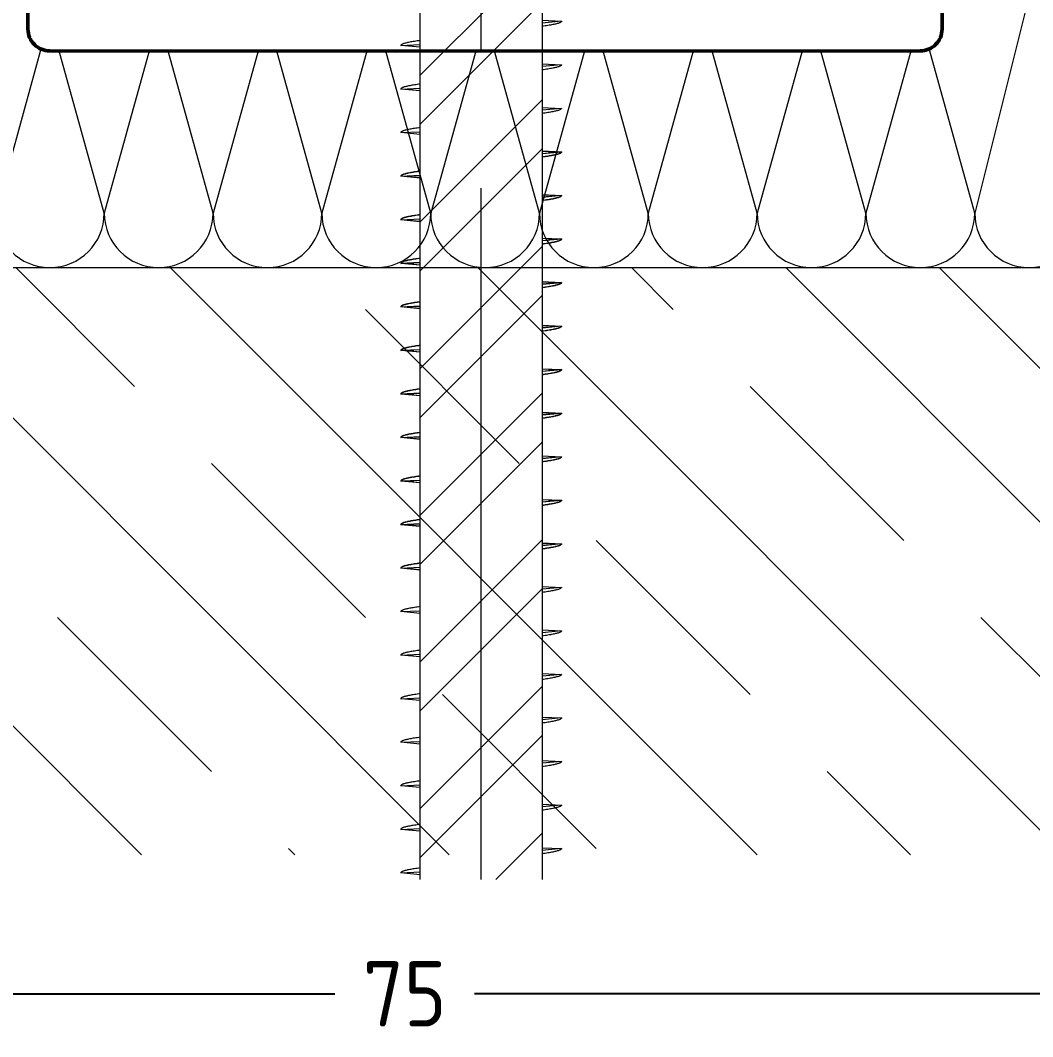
# Model space of a CAD drawing. Header units: millimetres. Extents: x -1598 to 10110, y -2803 to 662.
# Drawn here: x 2685.92 to 2732.44, y 34.88 to 81.55 of the extents above; entities that cross this region are included whole.
import ezdxf

# ---------------------------------------------------------------- set-up
doc = ezdxf.new("R2010")
doc.units = ezdxf.units.MM
doc.header["$PDMODE"] = 3
doc.header["$PDSIZE"] = -2
doc.linetypes.add('CENTER', pattern=[50.8, 31.75, -6.35, 6.35, -6.35])
for name, color, linetype, lineweight in [('AM_5', 3, 'Continuous', 25), ('AM_C', 50, 'Continuous', 50), ('CONT2', 2, 'Continuous', 0), ('Cont3', 70, 'Continuous', 18)]:
    doc.layers.add(name, color=color, linetype=linetype, lineweight=lineweight)
doc.styles.add('HBS_DIMTEXTSTYLE', font='isocp.shx')
doc.dimstyles.new('Konstruktionsschnitt 1-1$0', dxfattribs={"dimscale": 0, "dimtxt": 3, "dimasz": 1.5, "dimexe": 1.5, "dimexo": 1.5, "dimgap": 1.5, "dimtad": 0, "dimdsep": 46, "dimtxsty": 'HBS_DIMTEXTSTYLE', "dimblk": 'PUNKT', "dimcen": 0, "dimclrd": 3, "dimclre": 3, "dimclrt": 2, "dimadec": 1, "dimazin": 2, "dimtfac": 0.7, "dimtofl": 0, "dimtmove": 0, "dimatfit": 3, "dimfxl": 1, "dimtolj": 1, "dimtzin": 0, "dimarcsym": 0})

# ---------------------------------------------------------------- blocks, each defined once
blk = doc.blocks.new('Würth AMO T2 75x212')
h = blk.add_hatch()
h.set_pattern_fill('ANSI32', color=256, scale=0.5)
h.set_pattern_definition([(45, (-350.1254, -267.85), (-3.367596, 3.367596), []), (45, (-347.8804, -267.85), (-3.367596, 3.367596), [])])
edge = h.paths.add_edge_path()
edge.add_line((-2.805, -157.905), (2.795, -157.905))
edge.add_line((2.795, -157.905), (2.795, -3))
edge.add_line((2.795, -3), (3.8, -3))
edge.add_line((3.8, -3), (3.85, -2.95))
edge.add_line((3.85, -2.95), (3.85, 0))
edge.add_line((3.85, 0), (3.3, 0))
edge.add_line((3.3, 0), (3.25, -0.05))
edge.add_line((3.25, -0.05), (3.25, -0.1))
edge.add_line((3.25, -0.1), (2.884, -0.1))
edge.add_line((2.884, -0.1), (2.884, -2.5))
edge.add_line((2.884, -2.5), (2.25, -2.5))
edge.add_line((2.25, -2.5), (1.25, -3.5))
edge.add_arc((0.75, -3.5), 0.5, 270, 360, ccw=False)
edge.add_line((0.75, -4), (0, -4))
edge.add_line((0, -4), (-0.75, -4))
edge.add_arc((-0.75, -3.5), 0.5, 180, 270, ccw=False)
edge.add_line((-1.25, -3.5), (-2.25, -2.5))
edge.add_line((-2.25, -2.5), (-2.884, -2.5))
edge.add_line((-2.884, -2.5), (-2.884, -0.1))
edge.add_line((-2.884, -0.1), (-3.25, -0.1))
edge.add_line((-3.25, -0.1), (-3.25, -0.05))
edge.add_line((-3.25, -0.05), (-3.3, 0))
edge.add_line((-3.3, 0), (-3.85, 0))
edge.add_line((-3.85, 0), (-3.85, -2.95))
edge.add_line((-3.85, -2.95), (-3.8, -3))
edge.add_line((-3.8, -3), (-2.805, -3))
edge.add_line((-2.805, -3), (-2.805, -157.905))
at = {"linetype": 'CENTER'}
blk.add_line((0, -157.905), (0, 3.219), dxfattribs=at)
for p, q in [((-2.805, -119.434), (-2.805, -117.559)), ((2.795, -118.445), (3.688, -118.487)), ((3.688, -118.487), (2.795, -118.57)), ((2.795, -118.57), (2.795, -120.445)), ((-3.698, -119.601), (-2.805, -119.559)), ((-2.805, -119.684), (-3.698, -119.601)), ((-2.805, -121.434), (-2.805, -119.559)), ((2.795, -120.445), (3.688, -120.487)), ((3.688, -120.487), (2.795, -120.57)), ((2.795, -120.57), (2.795, -122.445)), ((-3.698, -121.601), (-2.805, -121.559)), ((-2.805, -121.684), (-3.698, -121.601)), ((-2.805, -123.433), (-2.805, -121.559)), ((2.795, -122.445), (3.688, -122.487)), ((3.688, -122.487), (2.795, -122.569)), ((2.795, -122.569), (2.795, -124.444)), ((-3.698, -123.601), (-2.805, -123.559)), ((-2.805, -123.684), (-3.698, -123.601)), ((-2.805, -125.433), (-2.805, -123.559)), ((-2.805, -125.441), (-2.805, -123.567)), ((-2.805, -125.446), (-2.805, -123.571)), ((2.795, -123.261), (2.795, -124.457)), ((2.795, -124.444), (3.688, -124.486)), ((2.795, -124.453), (3.688, -124.495)), ((3.688, -124.486), (2.795, -124.569)), ((3.688, -124.495), (2.795, -124.577)), ((2.795, -124.569), (2.795, -126.444)), ((2.795, -124.577), (2.795, -126.452)), ((-3.698, -125.6), (-2.805, -125.558)), ((-3.698, -125.609), (-2.805, -125.567)), ((-2.805, -125.683), (-3.698, -125.6)), ((-2.805, -125.692), (-3.698, -125.609)), ((-2.805, -127.433), (-2.805, -125.558)), ((-2.805, -127.441), (-2.805, -125.567)), ((2.795, -126.444), (3.688, -126.486)), ((2.795, -126.452), (3.688, -126.494)), ((3.688, -126.486), (2.795, -126.569)), ((3.688, -126.494), (2.795, -126.577)), ((2.795, -126.569), (2.795, -128.444)), ((2.795, -126.577), (2.795, -128.452)), ((-3.698, -127.6), (-2.805, -127.558)), ((-3.698, -127.608), (-2.805, -127.566)), ((-2.805, -127.683), (-3.698, -127.6)), ((-2.805, -127.691), (-3.698, -127.608)), ((-2.805, -129.433), (-2.805, -127.558)), ((-2.805, -129.441), (-2.805, -127.566)), ((2.795, -128.444), (3.688, -128.486)), ((2.795, -128.452), (3.688, -128.494)), ((3.688, -128.486), (2.795, -128.569)), ((3.688, -128.494), (2.795, -128.577)), ((2.795, -128.569), (2.795, -130.443)), ((2.795, -128.577), (2.795, -130.452)), ((-3.698, -129.6), (-2.805, -129.558)), ((-3.698, -129.608), (-2.805, -129.566)), ((-2.805, -129.683), (-3.698, -129.6)), ((-2.805, -129.691), (-3.698, -129.608)), ((-2.805, -131.432), (-2.805, -129.558)), ((-2.805, -131.441), (-2.805, -129.566)), ((2.795, -130.443), (3.688, -130.486)), ((2.795, -130.452), (3.688, -130.494)), ((3.688, -130.486), (2.795, -130.568)), ((3.688, -130.494), (2.795, -130.577)), ((2.795, -130.568), (2.795, -132.443)), ((2.795, -130.577), (2.795, -132.452)), ((-3.698, -131.6), (-2.805, -131.557)), ((-3.698, -131.608), (-2.805, -131.566)), ((-2.805, -131.682), (-3.698, -131.6)), ((-2.805, -131.691), (-3.698, -131.608)), ((-2.805, -133.432), (-2.805, -131.557)), ((-2.805, -133.44), (-2.805, -131.566)), ((2.795, -132.443), (3.688, -132.485)), ((2.795, -132.452), (3.688, -132.494)), ((3.688, -132.485), (2.795, -132.568)), ((3.688, -132.494), (2.795, -132.576)), ((2.795, -132.568), (2.795, -134.443)), ((2.795, -132.576), (2.795, -134.451)), ((-3.698, -133.599), (-2.805, -133.557)), ((-3.698, -133.608), (-2.805, -133.565)), ((-2.805, -133.682), (-3.698, -133.599)), ((-2.805, -133.691), (-3.698, -133.608)), ((-2.805, -135.432), (-2.805, -133.557)), ((-2.805, -135.44), (-2.805, -133.565)), ((2.795, -134.443), (3.688, -134.485)), ((2.795, -134.451), (3.688, -134.493)), ((3.688, -134.485), (2.795, -134.568)), ((3.688, -134.493), (2.795, -134.576)), ((2.795, -134.568), (2.795, -136.443)), ((2.795, -134.576), (2.795, -136.451)), ((-3.698, -135.599), (-2.805, -135.557)), ((-3.698, -135.607), (-2.805, -135.565)), ((-2.805, -135.682), (-3.698, -135.599)), ((-2.805, -135.69), (-3.698, -135.607)), ((-2.805, -137.431), (-2.805, -135.557)), ((-2.805, -137.44), (-2.805, -135.565)), ((2.795, -136.443), (3.688, -136.485)), ((2.795, -136.451), (3.688, -136.493)), ((3.688, -136.485), (2.795, -136.567)), ((3.688, -136.493), (2.795, -136.576)), ((2.795, -136.567), (2.795, -138.442)), ((2.795, -136.576), (2.795, -138.451)), ((-3.698, -137.599), (-2.805, -137.557)), ((-3.698, -137.607), (-2.805, -137.565)), ((-2.805, -137.682), (-3.698, -137.599)), ((-2.805, -137.69), (-3.698, -137.607)), ((-2.805, -139.431), (-2.805, -137.557)), ((-2.805, -139.44), (-2.805, -137.565)), ((2.795, -138.442), (3.688, -138.484)), ((2.795, -138.451), (3.688, -138.493)), ((3.688, -138.484), (2.795, -138.567)), ((3.688, -138.493), (2.795, -138.576)), ((2.795, -138.567), (2.795, -140.442)), ((2.795, -138.576), (2.795, -140.45)), ((-3.698, -139.598), (-2.805, -139.556)), ((-3.698, -139.607), (-2.805, -139.565)), ((-2.805, -139.681), (-3.698, -139.598)), ((-2.805, -139.69), (-3.698, -139.607)), ((-2.805, -141.431), (-2.805, -139.556)), ((-2.805, -141.439), (-2.805, -139.565)), ((2.795, -140.442), (3.688, -140.484)), ((2.795, -140.45), (3.688, -140.492)), ((3.688, -140.484), (2.795, -140.567)), ((3.688, -140.492), (2.795, -140.575)), ((2.795, -140.567), (2.795, -142.442)), ((2.795, -140.575), (2.795, -142.45)), ((-3.698, -141.598), (-2.805, -141.556)), ((-3.698, -141.607), (-2.805, -141.564)), ((-2.805, -141.681), (-3.698, -141.598)), ((-2.805, -141.689), (-3.698, -141.607)), ((-2.805, -143.431), (-2.805, -141.556)), ((-2.805, -143.439), (-2.805, -141.564)), ((2.795, -142.442), (3.688, -142.484)), ((2.795, -142.45), (3.688, -142.492)), ((3.688, -142.484), (2.795, -142.567)), ((3.688, -142.492), (2.795, -142.575)), ((2.795, -142.567), (2.795, -144.442)), ((2.795, -142.575), (2.795, -144.45)), ((-3.698, -143.598), (-2.805, -143.556)), ((-3.698, -143.606), (-2.805, -143.564)), ((-2.805, -143.681), (-3.698, -143.598)), ((-2.805, -143.689), (-3.698, -143.606)), ((-2.805, -145.43), (-2.805, -143.556)), ((-2.805, -145.439), (-2.805, -143.564)), ((2.795, -144.442), (3.688, -144.484)), ((3.688, -144.484), (2.795, -144.566)), ((2.795, -144.566), (2.795, -146.441)), ((-3.698, -145.598), (-2.805, -145.555)), ((-2.805, -145.681), (-3.698, -145.598)), ((-2.805, -147.43), (-2.805, -145.555)), ((2.795, -146.441), (3.688, -146.483)), ((3.688, -146.483), (2.795, -146.566)), ((2.795, -146.566), (2.795, -148.441)), ((-3.698, -147.597), (-2.805, -147.555)), ((-2.805, -147.68), (-3.698, -147.597)), ((-2.805, -149.43), (-2.805, -147.555)), ((2.795, -148.441), (3.688, -148.483)), ((3.688, -148.483), (2.795, -148.566)), ((2.795, -148.566), (2.795, -150.441)), ((-3.698, -149.597), (-2.805, -149.555)), ((-2.805, -149.68), (-3.698, -149.597)), ((-2.805, -151.43), (-2.805, -149.555)), ((2.795, -150.441), (3.688, -150.483)), ((3.688, -150.483), (2.795, -150.566)), ((2.795, -150.566), (2.795, -152.44)), ((-3.698, -151.597), (-2.805, -151.555)), ((-2.805, -151.68), (-3.698, -151.597)), ((-2.805, -153.429), (-2.805, -151.555)), ((2.795, -152.44), (3.688, -152.482)), ((3.688, -152.482), (2.795, -152.565)), ((2.795, -152.565), (2.795, -154.44)), ((-3.698, -153.597), (-2.805, -153.554)), ((-2.805, -153.679), (-3.698, -153.597)), ((-2.805, -155.429), (-2.805, -153.554)), ((2.795, -154.44), (3.688, -154.482)), ((3.688, -154.482), (2.795, -154.565)), ((2.795, -154.565), (2.795, -156.44)), ((-3.698, -155.596), (-2.805, -155.554)), ((-2.805, -155.679), (-3.698, -155.596)), ((-2.805, -157.429), (-2.805, -155.554)), ((2.795, -156.44), (3.688, -156.482)), ((3.688, -156.482), (2.795, -156.565)), ((2.795, -156.565), (2.795, -157.905)), ((-3.698, -157.596), (-2.805, -157.554)), ((-2.805, -157.679), (-3.698, -157.596)), ((-2.805, -157.905), (-2.805, -157.554))]:
    blk.add_line(p, q)
for points in [[(-2.805, -157.905), (-2.805, -3)], [(2.795, -3), (2.795, -157.905)]]:
    blk.add_lwpolyline(points)
at = {"flags": 128}
for points in [[(3.688, -118.487), (3.686, -118.497), (3.681, -118.507), (3.673, -118.516), (3.662, -118.526), (3.647, -118.536), (3.629, -118.545), (3.609, -118.555), (3.584, -118.565), (3.557, -118.575), (3.527, -118.585), (3.493, -118.594), (3.457, -118.604), (3.417, -118.614), (3.375, -118.624), (3.329, -118.634), (3.281, -118.644), (3.23, -118.654), (3.176, -118.664), (3.119, -118.674), (3.059, -118.684), (2.997, -118.694), (2.933, -118.704), (2.865, -118.714), (2.795, -118.724)], [(-2.805, -119.374), (-2.875, -119.383), (-2.942, -119.393), (-3.007, -119.402), (-3.069, -119.411), (-3.129, -119.421), (-3.186, -119.43), (-3.24, -119.439), (-3.291, -119.449), (-3.34, -119.458), (-3.385, -119.468), (-3.428, -119.477), (-3.468, -119.487), (-3.504, -119.496), (-3.538, -119.505), (-3.568, -119.515), (-3.595, -119.524), (-3.619, -119.534), (-3.64, -119.544), (-3.658, -119.553), (-3.673, -119.563), (-3.684, -119.572), (-3.692, -119.582), (-3.697, -119.592), (-3.698, -119.601)], [(3.688, -120.487), (3.686, -120.497), (3.681, -120.506), (3.673, -120.516), (3.662, -120.526), (3.647, -120.535), (3.629, -120.545), (3.609, -120.555), (3.584, -120.565), (3.557, -120.575), (3.527, -120.584), (3.493, -120.594), (3.457, -120.604), (3.417, -120.614), (3.375, -120.624), (3.329, -120.634), (3.281, -120.644), (3.23, -120.654), (3.176, -120.663), (3.119, -120.673), (3.059, -120.683), (2.997, -120.693), (2.933, -120.703), (2.865, -120.713), (2.795, -120.723)], [(-2.805, -121.374), (-2.875, -121.383), (-2.942, -121.392), (-3.007, -121.402), (-3.069, -121.411), (-3.129, -121.42), (-3.186, -121.43), (-3.24, -121.439), (-3.291, -121.449), (-3.34, -121.458), (-3.385, -121.467), (-3.428, -121.477), (-3.468, -121.486), (-3.504, -121.496), (-3.538, -121.505), (-3.568, -121.515), (-3.595, -121.524), (-3.619, -121.534), (-3.64, -121.543), (-3.658, -121.553), (-3.673, -121.562), (-3.684, -121.572), (-3.692, -121.582), (-3.697, -121.591), (-3.698, -121.601)], [(3.688, -122.487), (3.686, -122.496), (3.681, -122.506), (3.673, -122.516), (3.662, -122.525), (3.647, -122.535), (3.629, -122.545), (3.609, -122.555), (3.584, -122.564), (3.557, -122.574), (3.527, -122.584), (3.493, -122.594), (3.457, -122.604), (3.417, -122.614), (3.375, -122.624), (3.329, -122.633), (3.281, -122.643), (3.23, -122.653), (3.176, -122.663), (3.119, -122.673), (3.059, -122.683), (2.997, -122.693), (2.933, -122.703), (2.865, -122.713), (2.795, -122.723)], [(-2.805, -123.374), (-2.875, -123.383), (-2.942, -123.392), (-3.007, -123.401), (-3.069, -123.411), (-3.129, -123.42), (-3.186, -123.429), (-3.24, -123.439), (-3.291, -123.448), (-3.34, -123.458), (-3.385, -123.467), (-3.428, -123.477), (-3.468, -123.486), (-3.504, -123.495), (-3.538, -123.505), (-3.568, -123.514), (-3.595, -123.524), (-3.619, -123.533), (-3.64, -123.543), (-3.658, -123.553), (-3.673, -123.562), (-3.684, -123.572), (-3.692, -123.581), (-3.697, -123.591), (-3.698, -123.601)], [(3.688, -124.486), (3.686, -124.496), (3.681, -124.506), (3.673, -124.515), (3.662, -124.525), (3.647, -124.535), (3.629, -124.545), (3.609, -124.554), (3.584, -124.564), (3.557, -124.574), (3.527, -124.584), (3.493, -124.594), (3.457, -124.603), (3.417, -124.613), (3.375, -124.623), (3.329, -124.633), (3.281, -124.643), (3.23, -124.653), (3.176, -124.663), (3.119, -124.673), (3.059, -124.683), (2.997, -124.693), (2.933, -124.703), (2.865, -124.713), (2.795, -124.723)], [(3.688, -124.495), (3.686, -124.504), (3.681, -124.514), (3.673, -124.524), (3.662, -124.533), (3.647, -124.543), (3.629, -124.553), (3.609, -124.563), (3.584, -124.573), (3.557, -124.582), (3.527, -124.592), (3.493, -124.602), (3.457, -124.612), (3.417, -124.622), (3.375, -124.632), (3.329, -124.641), (3.281, -124.651), (3.23, -124.661), (3.176, -124.671), (3.119, -124.681), (3.059, -124.691), (2.997, -124.701), (2.933, -124.711), (2.865, -124.721), (2.795, -124.731)], [(-2.805, -125.373), (-2.875, -125.383), (-2.942, -125.392), (-3.007, -125.401), (-3.069, -125.41), (-3.129, -125.42), (-3.186, -125.429), (-3.24, -125.439), (-3.291, -125.448), (-3.34, -125.457), (-3.385, -125.467), (-3.428, -125.476), (-3.468, -125.486), (-3.504, -125.495), (-3.538, -125.505), (-3.568, -125.514), (-3.595, -125.524), (-3.619, -125.533), (-3.64, -125.543), (-3.658, -125.552), (-3.673, -125.562), (-3.684, -125.571), (-3.692, -125.581), (-3.697, -125.591), (-3.698, -125.6)], [(-2.805, -125.382), (-2.875, -125.391), (-2.942, -125.4), (-3.007, -125.41), (-3.069, -125.419), (-3.129, -125.428), (-3.186, -125.438), (-3.24, -125.447), (-3.291, -125.456), (-3.34, -125.466), (-3.385, -125.475), (-3.428, -125.485), (-3.468, -125.494), (-3.504, -125.504), (-3.538, -125.513), (-3.568, -125.522), (-3.595, -125.532), (-3.619, -125.542), (-3.64, -125.551), (-3.658, -125.561), (-3.673, -125.57), (-3.684, -125.58), (-3.692, -125.589), (-3.697, -125.599), (-3.698, -125.609)], [(3.688, -126.486), (3.686, -126.496), (3.681, -126.505), (3.673, -126.515), (3.662, -126.525), (3.647, -126.535), (3.629, -126.544), (3.609, -126.554), (3.584, -126.564), (3.557, -126.574), (3.527, -126.584), (3.493, -126.593), (3.457, -126.603), (3.417, -126.613), (3.375, -126.623), (3.329, -126.633), (3.281, -126.643), (3.23, -126.653), (3.176, -126.663), (3.119, -126.673), (3.059, -126.683), (2.997, -126.693), (2.933, -126.703), (2.865, -126.713), (2.795, -126.723)], [(3.688, -126.494), (3.686, -126.504), (3.681, -126.514), (3.673, -126.523), (3.662, -126.533), (3.647, -126.543), (3.629, -126.553), (3.609, -126.562), (3.584, -126.572), (3.557, -126.582), (3.527, -126.592), (3.493, -126.602), (3.457, -126.612), (3.417, -126.621), (3.375, -126.631), (3.329, -126.641), (3.281, -126.651), (3.23, -126.661), (3.176, -126.671), (3.119, -126.681), (3.059, -126.691), (2.997, -126.701), (2.933, -126.711), (2.865, -126.721), (2.795, -126.731)], [(-2.805, -127.373), (-2.875, -127.382), (-2.942, -127.392), (-3.007, -127.401), (-3.069, -127.41), (-3.129, -127.42), (-3.186, -127.429), (-3.24, -127.438), (-3.291, -127.448), (-3.34, -127.457), (-3.385, -127.467), (-3.428, -127.476), (-3.468, -127.485), (-3.504, -127.495), (-3.538, -127.504), (-3.568, -127.514), (-3.595, -127.523), (-3.619, -127.533), (-3.64, -127.542), (-3.658, -127.552), (-3.673, -127.562), (-3.684, -127.571), (-3.692, -127.581), (-3.697, -127.59), (-3.698, -127.6)], [(-2.805, -127.381), (-2.875, -127.391), (-2.942, -127.4), (-3.007, -127.409), (-3.069, -127.419), (-3.129, -127.428), (-3.186, -127.437), (-3.24, -127.447), (-3.291, -127.456), (-3.34, -127.465), (-3.385, -127.475), (-3.428, -127.484), (-3.468, -127.494), (-3.504, -127.503), (-3.538, -127.513), (-3.568, -127.522), (-3.595, -127.532), (-3.619, -127.541), (-3.64, -127.551), (-3.658, -127.56), (-3.673, -127.57), (-3.684, -127.58), (-3.692, -127.589), (-3.697, -127.599), (-3.698, -127.608)], [(3.688, -128.486), (3.686, -128.495), (3.681, -128.505), (3.673, -128.515), (3.662, -128.525), (3.647, -128.534), (3.629, -128.544), (3.609, -128.554), (3.584, -128.564), (3.557, -128.573), (3.527, -128.583), (3.493, -128.593), (3.457, -128.603), (3.417, -128.613), (3.375, -128.623), (3.329, -128.633), (3.281, -128.642), (3.23, -128.652), (3.176, -128.662), (3.119, -128.672), (3.059, -128.682), (2.997, -128.692), (2.933, -128.702), (2.865, -128.712), (2.795, -128.722)], [(3.688, -128.494), (3.686, -128.504), (3.681, -128.513), (3.673, -128.523), (3.662, -128.533), (3.647, -128.543), (3.629, -128.552), (3.609, -128.562), (3.584, -128.572), (3.557, -128.582), (3.527, -128.592), (3.493, -128.601), (3.457, -128.611), (3.417, -128.621), (3.375, -128.631), (3.329, -128.641), (3.281, -128.651), (3.23, -128.661), (3.176, -128.671), (3.119, -128.681), (3.059, -128.691), (2.997, -128.701), (2.933, -128.711), (2.865, -128.721), (2.795, -128.731)], [(-2.805, -129.373), (-2.875, -129.382), (-2.942, -129.391), (-3.007, -129.401), (-3.069, -129.41), (-3.129, -129.419), (-3.186, -129.429), (-3.24, -129.438), (-3.291, -129.447), (-3.34, -129.457), (-3.385, -129.466), (-3.428, -129.476), (-3.468, -129.485), (-3.504, -129.495), (-3.538, -129.504), (-3.568, -129.514), (-3.595, -129.523), (-3.619, -129.533), (-3.64, -129.542), (-3.658, -129.552), (-3.673, -129.561), (-3.684, -129.571), (-3.692, -129.581), (-3.697, -129.59), (-3.698, -129.6)], [(-2.805, -129.381), (-2.875, -129.39), (-2.942, -129.4), (-3.007, -129.409), (-3.069, -129.418), (-3.129, -129.428), (-3.186, -129.437), (-3.24, -129.446), (-3.291, -129.456), (-3.34, -129.465), (-3.385, -129.475), (-3.428, -129.484), (-3.468, -129.493), (-3.504, -129.503), (-3.538, -129.512), (-3.568, -129.522), (-3.595, -129.531), (-3.619, -129.541), (-3.64, -129.551), (-3.658, -129.56), (-3.673, -129.57), (-3.684, -129.579), (-3.692, -129.589), (-3.697, -129.599), (-3.698, -129.608)], [(3.688, -130.486), (3.686, -130.495), (3.681, -130.505), (3.673, -130.515), (3.662, -130.524), (3.647, -130.534), (3.629, -130.544), (3.609, -130.554), (3.584, -130.563), (3.557, -130.573), (3.527, -130.583), (3.493, -130.593), (3.457, -130.603), (3.417, -130.613), (3.375, -130.622), (3.329, -130.632), (3.281, -130.642), (3.23, -130.652), (3.176, -130.662), (3.119, -130.672), (3.059, -130.682), (2.997, -130.692), (2.933, -130.702), (2.865, -130.712), (2.795, -130.722)], [(3.688, -130.494), (3.686, -130.504), (3.681, -130.513), (3.673, -130.523), (3.662, -130.533), (3.647, -130.542), (3.629, -130.552), (3.609, -130.562), (3.584, -130.572), (3.557, -130.581), (3.527, -130.591), (3.493, -130.601), (3.457, -130.611), (3.417, -130.621), (3.375, -130.631), (3.329, -130.641), (3.281, -130.651), (3.23, -130.66), (3.176, -130.67), (3.119, -130.68), (3.059, -130.69), (2.997, -130.7), (2.933, -130.71), (2.865, -130.72), (2.795, -130.73)], [(-2.805, -131.372), (-2.875, -131.382), (-2.942, -131.391), (-3.007, -131.4), (-3.069, -131.41), (-3.129, -131.419), (-3.186, -131.428), (-3.24, -131.438), (-3.291, -131.447), (-3.34, -131.457), (-3.385, -131.466), (-3.428, -131.475), (-3.468, -131.485), (-3.504, -131.494), (-3.538, -131.504), (-3.568, -131.513), (-3.595, -131.523), (-3.619, -131.532), (-3.64, -131.542), (-3.658, -131.551), (-3.673, -131.561), (-3.684, -131.571), (-3.692, -131.58), (-3.697, -131.59), (-3.698, -131.6)], [(-2.805, -131.381), (-2.875, -131.39), (-2.942, -131.399), (-3.007, -131.409), (-3.069, -131.418), (-3.129, -131.427), (-3.186, -131.437), (-3.24, -131.446), (-3.291, -131.455), (-3.34, -131.465), (-3.385, -131.474), (-3.428, -131.484), (-3.468, -131.493), (-3.504, -131.503), (-3.538, -131.512), (-3.568, -131.522), (-3.595, -131.531), (-3.619, -131.541), (-3.64, -131.55), (-3.658, -131.56), (-3.673, -131.569), (-3.684, -131.579), (-3.692, -131.589), (-3.697, -131.598), (-3.698, -131.608)], [(3.688, -132.485), (3.686, -132.495), (3.681, -132.505), (3.673, -132.514), (3.662, -132.524), (3.647, -132.534), (3.629, -132.544), (3.609, -132.553), (3.584, -132.563), (3.557, -132.573), (3.527, -132.583), (3.493, -132.593), (3.457, -132.602), (3.417, -132.612), (3.375, -132.622), (3.329, -132.632), (3.281, -132.642), (3.23, -132.652), (3.176, -132.662), (3.119, -132.672), (3.059, -132.682), (2.997, -132.692), (2.933, -132.702), (2.865, -132.712), (2.795, -132.722)], [(3.688, -132.494), (3.686, -132.503), (3.681, -132.513), (3.673, -132.523), (3.662, -132.532), (3.647, -132.542), (3.629, -132.552), (3.609, -132.562), (3.584, -132.571), (3.557, -132.581), (3.527, -132.591), (3.493, -132.601), (3.457, -132.611), (3.417, -132.621), (3.375, -132.63), (3.329, -132.64), (3.281, -132.65), (3.23, -132.66), (3.176, -132.67), (3.119, -132.68), (3.059, -132.69), (2.997, -132.7), (2.933, -132.71), (2.865, -132.72), (2.795, -132.73)], [(-2.805, -133.372), (-2.875, -133.381), (-2.942, -133.391), (-3.007, -133.4), (-3.069, -133.409), (-3.129, -133.419), (-3.186, -133.428), (-3.24, -133.437), (-3.291, -133.447), (-3.34, -133.456), (-3.385, -133.466), (-3.428, -133.475), (-3.468, -133.485), (-3.504, -133.494), (-3.538, -133.504), (-3.568, -133.513), (-3.595, -133.523), (-3.619, -133.532), (-3.64, -133.542), (-3.658, -133.551), (-3.673, -133.561), (-3.684, -133.57), (-3.692, -133.58), (-3.697, -133.59), (-3.698, -133.599)], [(-2.805, -133.38), (-2.875, -133.39), (-2.942, -133.399), (-3.007, -133.408), (-3.069, -133.418), (-3.129, -133.427), (-3.186, -133.436), (-3.24, -133.446), (-3.291, -133.455), (-3.34, -133.465), (-3.385, -133.474), (-3.428, -133.483), (-3.468, -133.493), (-3.504, -133.502), (-3.538, -133.512), (-3.568, -133.521), (-3.595, -133.531), (-3.619, -133.54), (-3.64, -133.55), (-3.658, -133.56), (-3.673, -133.569), (-3.684, -133.579), (-3.692, -133.588), (-3.697, -133.598), (-3.698, -133.608)], [(3.688, -134.485), (3.686, -134.495), (3.681, -134.504), (3.673, -134.514), (3.662, -134.524), (3.647, -134.533), (3.629, -134.543), (3.609, -134.553), (3.584, -134.563), (3.557, -134.573), (3.527, -134.582), (3.493, -134.592), (3.457, -134.602), (3.417, -134.612), (3.375, -134.622), (3.329, -134.632), (3.281, -134.642), (3.23, -134.652), (3.176, -134.662), (3.119, -134.671), (3.059, -134.681), (2.997, -134.691), (2.933, -134.701), (2.865, -134.711), (2.795, -134.721)], [(3.688, -134.493), (3.686, -134.503), (3.681, -134.513), (3.673, -134.522), (3.662, -134.532), (3.647, -134.542), (3.629, -134.552), (3.609, -134.561), (3.584, -134.571), (3.557, -134.581), (3.527, -134.591), (3.493, -134.601), (3.457, -134.61), (3.417, -134.62), (3.375, -134.63), (3.329, -134.64), (3.281, -134.65), (3.23, -134.66), (3.176, -134.67), (3.119, -134.68), (3.059, -134.69), (2.997, -134.7), (2.933, -134.71), (2.865, -134.72), (2.795, -134.73)], [(-2.805, -135.372), (-2.875, -135.381), (-2.942, -135.39), (-3.007, -135.4), (-3.069, -135.409), (-3.129, -135.418), (-3.186, -135.428), (-3.24, -135.437), (-3.291, -135.447), (-3.34, -135.456), (-3.385, -135.465), (-3.428, -135.475), (-3.468, -135.484), (-3.504, -135.494), (-3.538, -135.503), (-3.568, -135.513), (-3.595, -135.522), (-3.619, -135.532), (-3.64, -135.541), (-3.658, -135.551), (-3.673, -135.561), (-3.684, -135.57), (-3.692, -135.58), (-3.697, -135.589), (-3.698, -135.599)], [(-2.805, -135.38), (-2.875, -135.389), (-2.942, -135.399), (-3.007, -135.408), (-3.069, -135.417), (-3.129, -135.427), (-3.186, -135.436), (-3.24, -135.446), (-3.291, -135.455), (-3.34, -135.464), (-3.385, -135.474), (-3.428, -135.483), (-3.468, -135.493), (-3.504, -135.502), (-3.538, -135.512), (-3.568, -135.521), (-3.595, -135.531), (-3.619, -135.54), (-3.64, -135.55), (-3.658, -135.559), (-3.673, -135.569), (-3.684, -135.578), (-3.692, -135.588), (-3.697, -135.598), (-3.698, -135.607)], [(3.688, -136.485), (3.686, -136.494), (3.681, -136.504), (3.673, -136.514), (3.662, -136.523), (3.647, -136.533), (3.629, -136.543), (3.609, -136.553), (3.584, -136.562), (3.557, -136.572), (3.527, -136.582), (3.493, -136.592), (3.457, -136.602), (3.417, -136.612), (3.375, -136.622), (3.329, -136.631), (3.281, -136.641), (3.23, -136.651), (3.176, -136.661), (3.119, -136.671), (3.059, -136.681), (2.997, -136.691), (2.933, -136.701), (2.865, -136.711), (2.795, -136.721)], [(3.688, -136.493), (3.686, -136.503), (3.681, -136.512), (3.673, -136.522), (3.662, -136.532), (3.647, -136.542), (3.629, -136.551), (3.609, -136.561), (3.584, -136.571), (3.557, -136.581), (3.527, -136.59), (3.493, -136.6), (3.457, -136.61), (3.417, -136.62), (3.375, -136.63), (3.329, -136.64), (3.281, -136.65), (3.23, -136.66), (3.176, -136.67), (3.119, -136.68), (3.059, -136.69), (2.997, -136.699), (2.933, -136.709), (2.865, -136.72), (2.795, -136.73)], [(-2.805, -137.372), (-2.875, -137.381), (-2.942, -137.39), (-3.007, -137.399), (-3.069, -137.409), (-3.129, -137.418), (-3.186, -137.428), (-3.24, -137.437), (-3.291, -137.446), (-3.34, -137.456), (-3.385, -137.465), (-3.428, -137.475), (-3.468, -137.484), (-3.504, -137.493), (-3.538, -137.503), (-3.568, -137.512), (-3.595, -137.522), (-3.619, -137.532), (-3.64, -137.541), (-3.658, -137.551), (-3.673, -137.56), (-3.684, -137.57), (-3.692, -137.579), (-3.697, -137.589), (-3.698, -137.599)], [(-2.805, -137.38), (-2.875, -137.389), (-2.942, -137.399), (-3.007, -137.408), (-3.069, -137.417), (-3.129, -137.427), (-3.186, -137.436), (-3.24, -137.445), (-3.291, -137.455), (-3.34, -137.464), (-3.385, -137.473), (-3.428, -137.483), (-3.468, -137.492), (-3.504, -137.502), (-3.538, -137.511), (-3.568, -137.521), (-3.595, -137.53), (-3.619, -137.54), (-3.64, -137.549), (-3.658, -137.559), (-3.673, -137.569), (-3.684, -137.578), (-3.692, -137.588), (-3.697, -137.597), (-3.698, -137.607)], [(3.688, -138.484), (3.686, -138.494), (3.681, -138.504), (3.673, -138.513), (3.662, -138.523), (3.647, -138.533), (3.629, -138.543), (3.609, -138.552), (3.584, -138.562), (3.557, -138.572), (3.527, -138.582), (3.493, -138.592), (3.457, -138.602), (3.417, -138.611), (3.375, -138.621), (3.329, -138.631), (3.281, -138.641), (3.23, -138.651), (3.176, -138.661), (3.119, -138.671), (3.059, -138.681), (2.997, -138.691), (2.933, -138.701), (2.865, -138.711), (2.795, -138.721)], [(3.688, -138.493), (3.686, -138.502), (3.681, -138.512), (3.673, -138.522), (3.662, -138.532), (3.647, -138.541), (3.629, -138.551), (3.609, -138.561), (3.584, -138.571), (3.557, -138.58), (3.527, -138.59), (3.493, -138.6), (3.457, -138.61), (3.417, -138.62), (3.375, -138.63), (3.329, -138.64), (3.281, -138.649), (3.23, -138.659), (3.176, -138.669), (3.119, -138.679), (3.059, -138.689), (2.997, -138.699), (2.933, -138.709), (2.865, -138.719), (2.795, -138.729)], [(-2.805, -139.371), (-2.875, -139.381), (-2.942, -139.39), (-3.007, -139.399), (-3.069, -139.409), (-3.129, -139.418), (-3.186, -139.427), (-3.24, -139.437), (-3.291, -139.446), (-3.34, -139.455), (-3.385, -139.465), (-3.428, -139.474), (-3.468, -139.484), (-3.504, -139.493), (-3.538, -139.503), (-3.568, -139.512), (-3.595, -139.522), (-3.619, -139.531), (-3.64, -139.541), (-3.658, -139.55), (-3.673, -139.56), (-3.684, -139.57), (-3.692, -139.579), (-3.697, -139.589), (-3.698, -139.598)], [(-2.805, -139.38), (-2.875, -139.389), (-2.942, -139.398), (-3.007, -139.408), (-3.069, -139.417), (-3.129, -139.426), (-3.186, -139.436), (-3.24, -139.445), (-3.291, -139.454), (-3.34, -139.464), (-3.385, -139.473), (-3.428, -139.483), (-3.468, -139.492), (-3.504, -139.502), (-3.538, -139.511), (-3.568, -139.521), (-3.595, -139.53), (-3.619, -139.54), (-3.64, -139.549), (-3.658, -139.559), (-3.673, -139.568), (-3.684, -139.578), (-3.692, -139.588), (-3.697, -139.597), (-3.698, -139.607)], [(3.688, -140.484), (3.686, -140.494), (3.681, -140.503), (3.673, -140.513), (3.662, -140.523), (3.647, -140.533), (3.629, -140.542), (3.609, -140.552), (3.584, -140.562), (3.557, -140.572), (3.527, -140.582), (3.493, -140.591), (3.457, -140.601), (3.417, -140.611), (3.375, -140.621), (3.329, -140.631), (3.281, -140.641), (3.23, -140.651), (3.176, -140.661), (3.119, -140.671), (3.059, -140.681), (2.997, -140.691), (2.933, -140.701), (2.865, -140.711), (2.795, -140.721)], [(3.688, -140.492), (3.686, -140.502), (3.681, -140.512), (3.673, -140.522), (3.662, -140.531), (3.647, -140.541), (3.629, -140.551), (3.609, -140.561), (3.584, -140.57), (3.557, -140.58), (3.527, -140.59), (3.493, -140.6), (3.457, -140.61), (3.417, -140.619), (3.375, -140.629), (3.329, -140.639), (3.281, -140.649), (3.23, -140.659), (3.176, -140.669), (3.119, -140.679), (3.059, -140.689), (2.997, -140.699), (2.933, -140.709), (2.865, -140.719), (2.795, -140.729)], [(-2.805, -141.371), (-2.875, -141.38), (-2.942, -141.39), (-3.007, -141.399), (-3.069, -141.408), (-3.129, -141.418), (-3.186, -141.427), (-3.24, -141.436), (-3.291, -141.446), (-3.34, -141.455), (-3.385, -141.465), (-3.428, -141.474), (-3.468, -141.483), (-3.504, -141.493), (-3.538, -141.502), (-3.568, -141.512), (-3.595, -141.521), (-3.619, -141.531), (-3.64, -141.541), (-3.658, -141.55), (-3.673, -141.56), (-3.684, -141.569), (-3.692, -141.579), (-3.697, -141.589), (-3.698, -141.598)], [(-2.805, -141.379), (-2.875, -141.389), (-2.942, -141.398), (-3.007, -141.407), (-3.069, -141.417), (-3.129, -141.426), (-3.186, -141.435), (-3.24, -141.445), (-3.291, -141.454), (-3.34, -141.463), (-3.385, -141.473), (-3.428, -141.482), (-3.468, -141.492), (-3.504, -141.501), (-3.538, -141.511), (-3.568, -141.52), (-3.595, -141.53), (-3.619, -141.539), (-3.64, -141.549), (-3.658, -141.558), (-3.673, -141.568), (-3.684, -141.578), (-3.692, -141.587), (-3.697, -141.597), (-3.698, -141.607)], [(3.688, -142.484), (3.686, -142.494), (3.681, -142.503), (3.673, -142.513), (3.662, -142.523), (3.647, -142.532), (3.629, -142.542), (3.609, -142.552), (3.584, -142.562), (3.557, -142.571), (3.527, -142.581), (3.493, -142.591), (3.457, -142.601), (3.417, -142.611), (3.375, -142.621), (3.329, -142.631), (3.281, -142.641), (3.23, -142.65), (3.176, -142.66), (3.119, -142.67), (3.059, -142.68), (2.997, -142.69), (2.933, -142.7), (2.865, -142.71), (2.795, -142.72)], [(3.688, -142.492), (3.686, -142.502), (3.681, -142.512), (3.673, -142.521), (3.662, -142.531), (3.647, -142.541), (3.629, -142.55), (3.609, -142.56), (3.584, -142.57), (3.557, -142.58), (3.527, -142.59), (3.493, -142.599), (3.457, -142.609), (3.417, -142.619), (3.375, -142.629), (3.329, -142.639), (3.281, -142.649), (3.23, -142.659), (3.176, -142.669), (3.119, -142.679), (3.059, -142.689), (2.997, -142.699), (2.933, -142.709), (2.865, -142.719), (2.795, -142.729)], [(-2.805, -143.371), (-2.875, -143.38), (-2.942, -143.389), (-3.007, -143.399), (-3.069, -143.408), (-3.129, -143.417), (-3.186, -143.427), (-3.24, -143.436), (-3.291, -143.445), (-3.34, -143.455), (-3.385, -143.464), (-3.428, -143.474), (-3.468, -143.483), (-3.504, -143.493), (-3.538, -143.502), (-3.568, -143.512), (-3.595, -143.521), (-3.619, -143.531), (-3.64, -143.54), (-3.658, -143.55), (-3.673, -143.559), (-3.684, -143.569), (-3.692, -143.579), (-3.697, -143.588), (-3.698, -143.598)], [(-2.805, -143.379), (-2.875, -143.388), (-2.942, -143.398), (-3.007, -143.407), (-3.069, -143.416), (-3.129, -143.426), (-3.186, -143.435), (-3.24, -143.444), (-3.291, -143.454), (-3.34, -143.463), (-3.385, -143.473), (-3.428, -143.482), (-3.468, -143.492), (-3.504, -143.501), (-3.538, -143.51), (-3.568, -143.52), (-3.595, -143.53), (-3.619, -143.539), (-3.64, -143.549), (-3.658, -143.558), (-3.673, -143.568), (-3.684, -143.577), (-3.692, -143.587), (-3.697, -143.597), (-3.698, -143.606)], [(3.688, -144.484), (3.686, -144.493), (3.681, -144.503), (3.673, -144.513), (3.662, -144.522), (3.647, -144.532), (3.629, -144.542), (3.609, -144.552), (3.584, -144.561), (3.557, -144.571), (3.527, -144.581), (3.493, -144.591), (3.457, -144.601), (3.417, -144.611), (3.375, -144.62), (3.329, -144.63), (3.281, -144.64), (3.23, -144.65), (3.176, -144.66), (3.119, -144.67), (3.059, -144.68), (2.997, -144.69), (2.933, -144.7), (2.865, -144.71), (2.795, -144.72)], [(-2.805, -145.37), (-2.875, -145.38), (-2.942, -145.389), (-3.007, -145.398), (-3.069, -145.408), (-3.129, -145.417), (-3.186, -145.426), (-3.24, -145.436), (-3.291, -145.445), (-3.34, -145.455), (-3.385, -145.464), (-3.428, -145.473), (-3.468, -145.483), (-3.504, -145.492), (-3.538, -145.502), (-3.568, -145.511), (-3.595, -145.521), (-3.619, -145.53), (-3.64, -145.54), (-3.658, -145.55), (-3.673, -145.559), (-3.684, -145.569), (-3.692, -145.578), (-3.697, -145.588), (-3.698, -145.598)], [(3.688, -146.483), (3.686, -146.493), (3.681, -146.503), (3.673, -146.512), (3.662, -146.522), (3.647, -146.532), (3.629, -146.542), (3.609, -146.551), (3.584, -146.561), (3.557, -146.571), (3.527, -146.581), (3.493, -146.591), (3.457, -146.6), (3.417, -146.61), (3.375, -146.62), (3.329, -146.63), (3.281, -146.64), (3.23, -146.65), (3.176, -146.66), (3.119, -146.67), (3.059, -146.68), (2.997, -146.69), (2.933, -146.7), (2.865, -146.71), (2.795, -146.72)], [(-2.805, -147.37), (-2.875, -147.379), (-2.942, -147.389), (-3.007, -147.398), (-3.069, -147.407), (-3.129, -147.417), (-3.186, -147.426), (-3.24, -147.436), (-3.291, -147.445), (-3.34, -147.454), (-3.385, -147.464), (-3.428, -147.473), (-3.468, -147.483), (-3.504, -147.492), (-3.538, -147.502), (-3.568, -147.511), (-3.595, -147.521), (-3.619, -147.53), (-3.64, -147.54), (-3.658, -147.549), (-3.673, -147.559), (-3.684, -147.568), (-3.692, -147.578), (-3.697, -147.588), (-3.698, -147.597)], [(3.688, -148.483), (3.686, -148.493), (3.681, -148.502), (3.673, -148.512), (3.662, -148.522), (3.647, -148.532), (3.629, -148.541), (3.609, -148.551), (3.584, -148.561), (3.557, -148.571), (3.527, -148.58), (3.493, -148.59), (3.457, -148.6), (3.417, -148.61), (3.375, -148.62), (3.329, -148.63), (3.281, -148.64), (3.23, -148.65), (3.176, -148.66), (3.119, -148.67), (3.059, -148.68), (2.997, -148.689), (2.933, -148.699), (2.865, -148.709), (2.795, -148.72)], [(-2.805, -149.37), (-2.875, -149.379), (-2.942, -149.389), (-3.007, -149.398), (-3.069, -149.407), (-3.129, -149.417), (-3.186, -149.426), (-3.24, -149.435), (-3.291, -149.445), (-3.34, -149.454), (-3.385, -149.463), (-3.428, -149.473), (-3.468, -149.482), (-3.504, -149.492), (-3.538, -149.501), (-3.568, -149.511), (-3.595, -149.52), (-3.619, -149.53), (-3.64, -149.539), (-3.658, -149.549), (-3.673, -149.559), (-3.684, -149.568), (-3.692, -149.578), (-3.697, -149.587), (-3.698, -149.597)], [(3.688, -150.483), (3.686, -150.492), (3.681, -150.502), (3.673, -150.512), (3.662, -150.522), (3.647, -150.531), (3.629, -150.541), (3.609, -150.551), (3.584, -150.561), (3.557, -150.57), (3.527, -150.58), (3.493, -150.59), (3.457, -150.6), (3.417, -150.61), (3.375, -150.62), (3.329, -150.63), (3.281, -150.639), (3.23, -150.649), (3.176, -150.659), (3.119, -150.669), (3.059, -150.679), (2.997, -150.689), (2.933, -150.699), (2.865, -150.709), (2.795, -150.719)], [(-2.805, -151.37), (-2.875, -151.379), (-2.942, -151.388), (-3.007, -151.398), (-3.069, -151.407), (-3.129, -151.416), (-3.186, -151.426), (-3.24, -151.435), (-3.291, -151.444), (-3.34, -151.454), (-3.385, -151.463), (-3.428, -151.473), (-3.468, -151.482), (-3.504, -151.492), (-3.538, -151.501), (-3.568, -151.511), (-3.595, -151.52), (-3.619, -151.53), (-3.64, -151.539), (-3.658, -151.549), (-3.673, -151.558), (-3.684, -151.568), (-3.692, -151.577), (-3.697, -151.587), (-3.698, -151.597)], [(3.688, -152.482), (3.686, -152.492), (3.681, -152.502), (3.673, -152.512), (3.662, -152.521), (3.647, -152.531), (3.629, -152.541), (3.609, -152.55), (3.584, -152.56), (3.557, -152.57), (3.527, -152.58), (3.493, -152.59), (3.457, -152.6), (3.417, -152.609), (3.375, -152.619), (3.329, -152.629), (3.281, -152.639), (3.23, -152.649), (3.176, -152.659), (3.119, -152.669), (3.059, -152.679), (2.997, -152.689), (2.933, -152.699), (2.865, -152.709), (2.795, -152.719)], [(-2.805, -153.369), (-2.875, -153.379), (-2.942, -153.388), (-3.007, -153.397), (-3.069, -153.407), (-3.129, -153.416), (-3.186, -153.425), (-3.24, -153.435), (-3.291, -153.444), (-3.34, -153.453), (-3.385, -153.463), (-3.428, -153.472), (-3.468, -153.482), (-3.504, -153.491), (-3.538, -153.501), (-3.568, -153.51), (-3.595, -153.52), (-3.619, -153.529), (-3.64, -153.539), (-3.658, -153.548), (-3.673, -153.558), (-3.684, -153.568), (-3.692, -153.577), (-3.697, -153.587), (-3.698, -153.597)], [(3.688, -154.482), (3.686, -154.492), (3.681, -154.502), (3.673, -154.511), (3.662, -154.521), (3.647, -154.531), (3.629, -154.54), (3.609, -154.55), (3.584, -154.56), (3.557, -154.57), (3.527, -154.58), (3.493, -154.589), (3.457, -154.599), (3.417, -154.609), (3.375, -154.619), (3.329, -154.629), (3.281, -154.639), (3.23, -154.649), (3.176, -154.659), (3.119, -154.669), (3.059, -154.679), (2.997, -154.689), (2.933, -154.699), (2.865, -154.709), (2.795, -154.719)], [(-2.805, -155.369), (-2.875, -155.378), (-2.942, -155.388), (-3.007, -155.397), (-3.069, -155.406), (-3.129, -155.416), (-3.186, -155.425), (-3.24, -155.434), (-3.291, -155.444), (-3.34, -155.453), (-3.385, -155.463), (-3.428, -155.472), (-3.468, -155.482), (-3.504, -155.491), (-3.538, -155.5), (-3.568, -155.51), (-3.595, -155.519), (-3.619, -155.529), (-3.64, -155.539), (-3.658, -155.548), (-3.673, -155.558), (-3.684, -155.567), (-3.692, -155.577), (-3.697, -155.587), (-3.698, -155.596)], [(3.688, -156.482), (3.686, -156.492), (3.681, -156.501), (3.673, -156.511), (3.662, -156.521), (3.647, -156.53), (3.629, -156.54), (3.609, -156.55), (3.584, -156.56), (3.557, -156.57), (3.527, -156.579), (3.493, -156.589), (3.457, -156.599), (3.417, -156.609), (3.375, -156.619), (3.329, -156.629), (3.281, -156.639), (3.23, -156.649), (3.176, -156.658), (3.119, -156.668), (3.059, -156.678), (2.997, -156.688), (2.933, -156.698), (2.865, -156.708), (2.795, -156.718)], [(-2.805, -157.369), (-2.875, -157.378), (-2.942, -157.387), (-3.007, -157.397), (-3.069, -157.406), (-3.129, -157.415), (-3.186, -157.425), (-3.24, -157.434), (-3.291, -157.444), (-3.34, -157.453), (-3.385, -157.462), (-3.428, -157.472), (-3.468, -157.481), (-3.504, -157.491), (-3.538, -157.5), (-3.568, -157.51), (-3.595, -157.519), (-3.619, -157.529), (-3.64, -157.538), (-3.658, -157.548), (-3.673, -157.557), (-3.684, -157.567), (-3.692, -157.577), (-3.697, -157.586), (-3.698, -157.596)]]:
    blk.add_lwpolyline(points, dxfattribs=at)
blk = doc.blocks.new('*U180', base_point=(103.01, 130.234))
for points in [[(98.095, 188.137), (90.51, 190.234)], [(90.51, 185.234), (98.01, 187.317)], [(98.01, 183.151), (90.51, 185.234)], [(90.51, 180.234), (98.01, 182.317)], [(98.01, 178.151), (90.51, 180.234)], [(90.51, 175.234), (98.01, 177.317)], [(98.01, 173.151), (90.51, 175.234)], [(90.51, 170.234), (98.01, 172.317)], [(98.01, 168.151), (90.51, 170.234)], [(90.51, 165.234), (98.01, 167.317)], [(98.01, 163.151), (90.51, 165.234)], [(90.51, 160.234), (98.01, 162.317)], [(98.01, 158.151), (90.51, 160.234)], [(90.51, 155.234), (98.01, 157.317)], [(98.01, 153.151), (90.51, 155.234)], [(90.51, 150.234), (98.01, 152.317)], [(98.01, 148.151), (90.51, 150.234)], [(90.51, 145.234), (98.01, 147.317)], [(100.51, 142.734), (90.51, 145.234)]]:
    blk.add_lwpolyline(points)
for centre in [(90.51, 187.734), (90.51, 182.734), (90.51, 177.734), (90.51, 172.734), (90.51, 167.734), (90.51, 162.734), (90.51, 157.734), (90.51, 152.734), (90.51, 147.734), (90.51, 142.734)]:
    blk.add_arc(centre, 2.5, 90, 270)
blk = doc.blocks.new('WI4940171')
for points in [[(-0.552, 4.1), (-0.552, 8.373, 0.394383), (-1.55, 9.305), (-4.35, 9.305, -0.414214), (-4.55, 9.505), (-4.55, 12.79, 0.198912), (-4.843, 13.497), (-6.491, 15.146, -0.198912), (-6.55, 15.287), (-6.55, 17.005, -0.414214), (-6.35, 17.205), (-1.15, 17.205, 0.414214), (-0.95, 17.405), (-0.95, 18.127, 0.267949), (-1.45, 18.993), (-2.786, 19.764, 0.131652), (-2.936, 19.805), (-3.05, 19.805, 0.414214), (-3.15, 19.705), (-3.15, 19.255, -0.414214), (-3.25, 19.155), (-4.35, 19.155, -0.414214), (-4.55, 19.355), (-4.55, 20.805, 0.414214), (-4.75, 21.005), (-8.55, 21.005, 0.414214), (-9.55, 20.005), (-9.563, 4.09)], [(-9.563, 4.09), (-9.55, -19.996, 0.414214), (-8.55, -20.996), (-4.75, -20.996, 0.414214), (-4.55, -20.796), (-4.55, -19.346, -0.414214), (-4.35, -19.146), (-3.25, -19.146, -0.414214), (-3.15, -19.246), (-3.15, -19.696, 0.414214), (-3.05, -19.796), (-2.936, -19.796, 0.131652), (-2.786, -19.755), (-1.45, -18.984, 0.267949), (-0.95, -18.118), (-0.95, -17.396, 0.414214), (-1.15, -17.196), (-6.35, -17.196, -0.414214), (-6.55, -16.996), (-6.55, -15.278, -0.198912), (-6.491, -15.137), (-4.843, -13.488, 0.198912), (-4.55, -12.781), (-4.55, -9.495, -0.414214), (-4.35, -9.295), (-1.55, -9.295, 0.330493), (-0.593, -8.585), (-0.552, 4.1)]]:
    blk.add_lwpolyline(points, format="xyb")
blk = doc.blocks.new('PUNKT')
at = {"color": 0, "linetype": 'Continuous'}
blk.add_line((-0.5, 0), (-1, 0), dxfattribs=at)
at = {"color": 0, "linetype": 'Continuous', "const_width": 0.5}
blk.add_lwpolyline([(-0.25, 0, 1), (0.25, 0, 1)], format="xyb", close=True, dxfattribs=at)
blk = doc.blocks.new('*D187')
at = {"layer": 'AM_5', "color": 3, "lineweight": -2, "transparency": 16777216}
for p, q in [((2669.781, 68.692), (2669.781, 35.344)), ((2744.781, 68.692), (2744.781, 35.344)), ((2671.281, 36.844), (2700.376, 36.844)), ((2743.281, 36.844), (2706.8, 36.844))]:
    blk.add_line(p, q, dxfattribs=at)
at = {"layer": 'Defpoints', "color": 0, "transparency": 16777216}
for p in [(2669.781, 70.192), (2744.781, 70.192), (2669.781, 36.844)]:
    blk.add_point(p, dxfattribs=at)
at = {"layer": 'AM_5', "color": 3, "lineweight": -2, "transparency": 16777216, "xscale": 1.5, "yscale": 1.5, "zscale": 1.5, "rotation": 180}
blk.add_blockref('PUNKT', (2669.781, 36.844), dxfattribs=at)
at = {"layer": 'AM_5', "color": 3, "lineweight": -2, "transparency": 16777216, "xscale": 1.5, "yscale": 1.5, "zscale": 1.5}
blk.add_blockref('PUNKT', (2744.781, 36.844), dxfattribs=at)
at = {"layer": 'AM_5', "color": 2, "transparency": 16777216, "insert": (2703.588, 36.844), "char_height": 3, "attachment_point": 5, "style": 'HBS_DIMTEXTSTYLE'}
blk.add_mtext('\\A1;75', dxfattribs=at)

msp = doc.modelspace()

# ---------------------------------------------------------------- hatches: boundary and pattern name
at = {"layer": 'Cont3'}
h = msp.add_hatch(dxfattribs=at)
h.set_pattern_fill('JIS_STN_1E', color=256, scale=10, angle=90)
h.set_pattern_definition([(135, (2875.015, -13.031), (-7.07107, -7.07107), []), (135, (2875.015, -5.981), (-7.07107, -7.07107), [10, -5])])
h.paths.add_polyline_path([(2642.238697, 43.223995), (2772.228793, 43.223995), (2772.228793, 70.192251), (2642.238697, 70.192251)])

# ---------------------------------------------------------------- linework, layer by layer
at = {"layer": 'CONT2'}
msp.add_lwpolyline([(2642.238697, 70.192251), (2642.238697, 70.192251), (2772.228793, 70.192251), (2772.228793, 70.192251)], dxfattribs=at)

# ---------------------------------------------------------------- block references
at = {"layer": 'AM_C', "rotation": 90}
msp.add_blockref('WI4940171', (2707.280598, 89.691454), dxfattribs=at)
at = {"layer": 'CONT2'}
msp.add_blockref('Würth AMO T2 75x212', (2707.105598, 199.992249), dxfattribs=at)
at = {"layer": 'Cont3', "rotation": 90}
msp.add_blockref('*U180', (2744.780598, 85.192251), dxfattribs=at)

# ---------------------------------------------------------------- dimensions: what is measured, and where the dimension line sits
at = {"layer": 'AM_5'}
dim = msp.add_linear_dim(base=(2669.780598, 36.843723), p1=(2744.780598, 70.192251), p2=(2669.780598, 70.192251), dimstyle='Konstruktionsschnitt 1-1$0', override={"dimscale": 1}, dxfattribs=at)
dim.commit()
dim.dimension.update_dxf_attribs({"geometry": '*D187', "text_midpoint": (2703.587698, 36.843723), "dimtype": 160})

doc.saveas('drawing.dxf')
